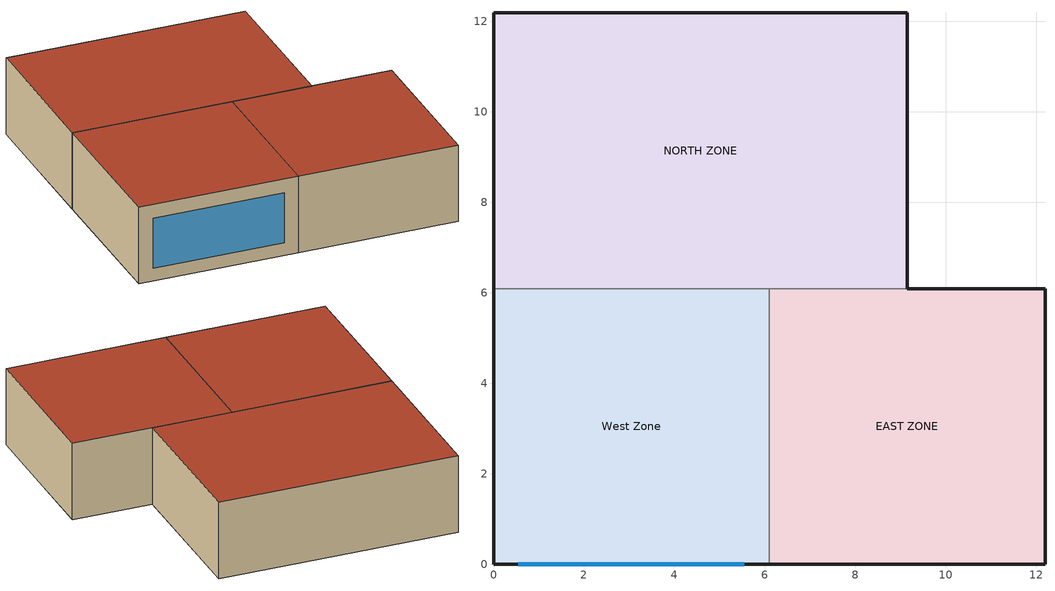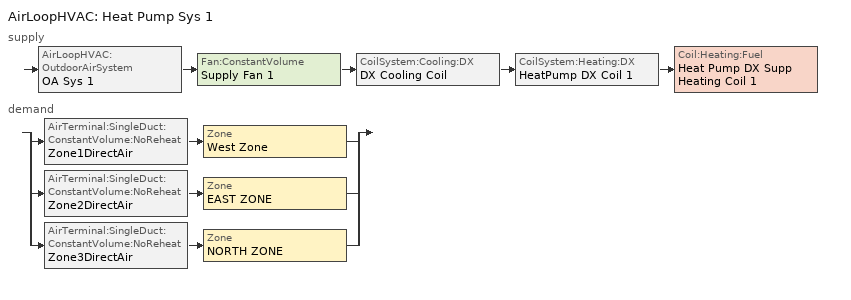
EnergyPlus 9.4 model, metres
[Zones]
West Zone
 floor adiabatic (FLOOR SLAB 8 IN): 0,0 0,6.1 6.1,6.1 6.1,0 z0
 wall outside (EXTWALL80): 0,6.1 0,0 6.1,0 z0:3.05
 wall to NORTH ZONE (PARTITION06): 6.1,6.1 0,6.1 z0:3.05
 wall to EAST ZONE (PARTITION06): 6.1,0 6.1,6.1 z0:3.05
 window (WIN-CON-LIGHT): 0.55,0 5.55,0 z0.5:2.5
 roof outside (ROOF34): 0,6.1 0,0 6.1,0 6.1,6.1 z3.05
EAST ZONE
 floor adiabatic (FLOOR SLAB 8 IN): 6.1,0 6.1,6.1 12.19,6.1 12.19,0 z0
 wall outside (EXTWALL80): 6.1,0 12.19,0 12.19,6.1 9.14,6.1 z0:3.05
 wall to NORTH ZONE (PARTITION06): 9.14,6.1 6.1,6.1 z0:3.05
 roof outside (ROOF34): 6.1,6.1 6.1,0 12.19,0 12.19,6.1 z3.05
NORTH ZONE
 floor adiabatic (FLOOR SLAB 8 IN): 0,6.1 0,12.19 9.14,12.19 9.14,6.1 z0
 wall outside (EXTWALL80): 9.14,6.1 9.14,12.19 0,12.19 0,6.1 z0:3.05
 roof outside (ROOF34): 0,12.19 0,6.1 9.14,6.1 9.14,12.19 z3.05
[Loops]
AirLoopHVAC 'Heat Pump Sys 1'
 supply: AirLoopHVAC:OutdoorAirSystem 'OA Sys 1' > Fan:ConstantVolume 'Supply Fan 1' > CoilSystem:Cooling:DX 'DX Cooling Coil' > CoilSystem:Heating:DX 'HeatPump DX Coil 1' > Coil:Heating:Fuel 'Heat Pump DX Supp Heating Coil 1'
 demand: split
  | AirTerminal:SingleDuct:ConstantVolume:NoReheat 'Zone1DirectAir' > Zone 'West Zone'
  | AirTerminal:SingleDuct:ConstantVolume:NoReheat 'Zone2DirectAir' > Zone 'EAST ZONE'
  | AirTerminal:SingleDuct:ConstantVolume:NoReheat 'Zone3DirectAir' > Zone 'NORTH ZONE'
[Building]
NONE: North Axis {deg}=0; Terrain=Suburbs; Loads Convergence Tolerance Value {W}=0.04; Temperature Convergence Tolerance Value {deltaC}=0.4; Solar Distribution=FullInteriorAndExterior; Maximum Number of Warmup Days=25; Minimum Number of Warmup Days=6
[Site:Location]
CHICAGO_IL_USA TMY2-94846: Latitude {deg}=41.78; Longitude {deg}=-87.75; Time Zone {hr}=-6; Elevation {m}=190
[SizingPeriod:DesignDay] Day of Month=21; Humidity Condition Type=Wetbulb; Barometric Pressure {Pa}=99063; Rain Indicator=No; Snow Indicator=No; Daylight Saving Time Indicator=No; Solar Model Indicator=ASHRAEClearSky
Name | Month | Day Type | Maximum Dry-Bulb Temperature {C} | Daily Dry-Bulb Temperature Range {deltaC} | Wetbulb or DewPoint at Maximum Dry-Bulb {C} | Wind Speed {m/s} | Wind Direction {deg} | Sky Clearness
CHICAGO_IL_USA Annual Heating 99% Design Conditions DB | 1 | WinterDesignDay | -17.3 | 0 | -17.3 | 4.9 | 270 | 0
CHICAGO_IL_USA Annual Cooling 1% Design Conditions DB/MCWB | 7 | SummerDesignDay | 31.5 | 10.7 | 23 | 5.3 | 230 | 1
[Site:GroundTemperature:BuildingSurface]
20.03, 20.03, 20.13, 20.3, 20.43, 20.52, 20.62, 20.77, 20.78, 20.55, 20.44, 20.2
[Material] Thermal Absorptance=0.9
Name | Roughness | Thickness {m} | Conductivity {W/m-K} | Density {kg/m3} | Specific Heat {J/kg-K} | Solar Absorptance | Visible Absorptance
A1 - 1 IN STUCCO | Smooth | 0.0253898 | 0.691831 | 1858.142 | 836.8 | 0.92 | 0.92
C4 - 4 IN COMMON BRICK | Rough | 0.101498 | 0.726422 | 1922.216 | 836.8 | 0.76 | 0.76
E1 - 3 / 4 IN PLASTER OR GYP BOARD | Smooth | 0.01905 | 0.726422 | 1601.846 | 836.8 | 0.92 | 0.92
C6 - 8 IN CLAY TILE | Smooth | 0.203302 | 0.570761 | 1121.292 | 836.8 | 0.82 | 0.82
C10 - 8 IN HW CONCRETE | MediumRough | 0.203302 | 1.729577 | 2242.585 | 836.8 | 0.65 | 0.65
E2 - 1 / 2 IN SLAG OR STONE | Rough | 0.0127102 | 1.435549 | 881.0155 | 1673.6 | 0.55 | 0.55
E3 - 3 / 8 IN FELT AND MEMBRANE | Rough | 0.00954024 | 0.190253 | 1121.292 | 1673.6 | 0.75 | 0.75
B5 - 1 IN DENSE INSULATION | VeryRough | 0.0253898 | 0.0432394 | 91.30524 | 836.8 | 0.5 | 0.5
C12 - 2 IN HW CONCRETE | MediumRough | 0.0509016 | 1.729577 | 2242.585 | 836.8 | 0.65 | 0.65
[WindowMaterial:Glazing]
WIN-LAY-GLASS-LIGHT: Optical Data Type=SpectralAverage; Thickness {m}=0.003; Solar Transmittance at Normal Incidence=0.9; Front Side Solar Reflectance at Normal Incidence=0.031; Back Side Solar Reflectance at Normal Incidence=0.031; Visible Transmittance at Normal Incidence=0.9; Front Side Visible Reflectance at Normal Incidence=0.05; Back Side Visible Reflectance at Normal Incidence=0.05; Infrared Transmittance at Normal Incidence=0; Front Side Infrared Hemispherical Emissivity=0.84; Back Side Infrared Hemispherical Emissivity=0.84; Conductivity {W/m-K}=0.9
[Construction]
EXTWALL80: A1 - 1 IN STUCCO, C4 - 4 IN COMMON BRICK, E1 - 3 / 4 IN PLASTER OR GYP BOARD
PARTITION06: E1 - 3 / 4 IN PLASTER OR GYP BOARD, C6 - 8 IN CLAY TILE, E1 - 3 / 4 IN PLASTER OR GYP BOARD
FLOOR SLAB 8 IN: C10 - 8 IN HW CONCRETE
ROOF34: E2 - 1 / 2 IN SLAG OR STONE, E3 - 3 / 8 IN FELT AND MEMBRANE, B5 - 1 IN DENSE INSULATION, C12 - 2 IN HW CONCRETE
WIN-CON-LIGHT: WIN-LAY-GLASS-LIGHT
[CoilSystem:Heating:DX]
HeatPump DX Coil 1: Availability Schedule=FanAndCoilAvailSched; Heating Coil=ASIHP1
[CoilSystem:Cooling:DX]
DX Cooling Coil: Availability Schedule=FanAndCoilAvailSched; Cooling Coil=ASIHP1; Dehumidification Control Type=None; Run on Sensible Load=yes; Run on Latent Load=No
[CoilSystem:IntegratedHeatPump:AirSource]
ASIHP1: Heat Pump ACDXCoil 1, Heat Pump DX Heating Coil 1, GridCoolingCoil, 23, 28, 20, 16, 0, 1, 3, 1, 600, 1, 1, 1, 1, 1, 0.15, 1, 0.15, 1, 1, 1
[Coil:Heating:DX:VariableSpeed]
Heat Pump DX Heating Coil 1: 3, 2, AUTOSIZE, AUTOSIZE, HPACCOOLPLFFPLR, -25, 5, 200, 10, Resistive, OnDemand, 0.166667, AUTOSIZE, GRIDALL, 1000, 1000, 3, 9807.94, 4.09237, 0.54, HPHeatingCAPFTempL, HPACFFF, HPHeatingEIRFTempL, HPACFFF, 12525.4, 4.0122, 0.71, HPHeatingCAPFTempM, HPACFFF, HPHeatingEIRFTempM, HPACFFF, 16803.3, 3.82426, 0.72, HPHeatingCAPFTempH, HPACFFF, HPHeatingEIRFTempH, HPACFFF
[Coil:Cooling:DX:VariableSpeed]
Heat Pump ACDXCoil 1; GridCoolingCoil: 3, 2, AUTOSIZE, AUTOSIZE, 0, 0, HPACCOOLPLFFPLR, AirCooled, 200, 10, 10, 1000, 1, Sensible, 9826.61, 0.77, 3.95973, 0.54, 1.08, HPACCoolCapFTL, HPACCoolCapFFF, HPACCOOLEIRFTL, HPACCOOLEIRFFF, 12673.6, 0.77, 3.77, 0.71, 1.42, HPACCoolCapFTH, HPACCoolCapFFF, HPACCOOLEIRFTH, HPACCOOLEIRFFF, 12675, 0.77, 3.77, 0.72, 1.43, HPACCoolCapFTH, HPACCoolCapFFF, HPACCOOLEIRFTH, HPACCOOLEIRFFF
[Zone] Type=1; Multiplier=1; Ceiling Height {m}=autocalculate; Volume {m3}=autocalculate
West Zone; EAST ZONE; NORTH ZONE
[People] Number of People Schedule=Office Occupancy; Number of People Calculation Method=people; Fraction Radiant=0.3; Activity Level Schedule=Activity Sch; Carbon Dioxide Generation Rate {m3/s-W}=3.82E-8; Mean Radiant Temperature Calculation Type=zoneaveraged; Work Efficiency Schedule=Work Eff Sch; Clothing Insulation Calculation Method=ClothingInsulationSchedule; Clothing Insulation Schedule=Clothing Sch; Air Velocity Schedule=Air Velo Sch; Thermal Comfort Model 1 Type=FANGER
Name | Zone or ZoneList | Number of People
WestPeople | West Zone | 3
EastPeople | EAST ZONE | 3
NorthPeople | NORTH ZONE | 4
[Lights] Schedule=Office Lighting; Design Level Calculation Method=LightingLevel; Return Air Fraction=0; Fraction Radiant=0.2; Fraction Visible=0.2; Fraction Replaceable=0
Name | Zone or ZoneList | Lighting Level {W}
EAST ZONE Lights 1 | EAST ZONE | 1464.375
NORTH ZONE Lights 1 | NORTH ZONE | 878.6252
[ElectricEquipment] Schedule=Intermittent; Design Level Calculation Method=EquipmentLevel; Fraction Latent=0; Fraction Radiant=0.3; Fraction Lost=0
Name | Zone or ZoneList | Design Level {W}
West Zone ElecEq 1 | West Zone | 2928.751
EAST ZONE ElecEq 1 | EAST ZONE | 1464.375
NORTH ZONE ElecEq 1 | NORTH ZONE | 2928.751
[Sizing:Zone] Zone Cooling Design Supply Air Temperature Input Method=SupplyAirTemperature; Zone Cooling Design Supply Air Temperature {C}=14; Zone Heating Design Supply Air Temperature Input Method=SupplyAirTemperature; Zone Heating Design Supply Air Temperature {C}=48; Zone Cooling Design Supply Air Humidity Ratio {kgWater/kgDryAir}=0.009; Zone Heating Design Supply Air Humidity Ratio {kgWater/kgDryAir}=0.009; Zone Heating Sizing Factor=0; Zone Cooling Sizing Factor=0; Cooling Design Air Flow Method=DesignDay; Cooling Design Air Flow Rate {m3/s}=0; Heating Design Air Flow Method=DesignDay; Heating Design Air Flow Rate {m3/s}=0; Account for Dedicated Outdoor Air System=No; Dedicated Outdoor Air System Control Strategy=NeutralSupplyAir; Dedicated Outdoor Air Low Setpoint Temperature for Design {C}=autosize; Dedicated Outdoor Air High Setpoint Temperature for Design {C}=autosize
Name | Design Specification Outdoor Air Object
West Zone | SZ DSOA West Zone
EAST ZONE | SZ DSOA EAST ZONE
NORTH ZONE | SZ DSOA NORTH ZONE
[DesignSpecification:OutdoorAir] Outdoor Air Method=flow/person; Outdoor Air Flow per Person {m3/s-person}=0.00944; Outdoor Air Flow per Zone Floor Area {m3/s-m2}=0; Outdoor Air Flow per Zone {m3/s}=0
SZ DSOA West Zone; SZ DSOA EAST ZONE; SZ DSOA NORTH ZONE
[Sizing:System]
Heat Pump Sys 1: Type of Load to Size On=sensible; Design Outdoor Air Flow Rate {m3/s}=autosize; Central Heating Maximum System Air Flow Ratio=0.3; Preheat Design Temperature {C}=7; Preheat Design Humidity Ratio {kgWater/kgDryAir}=0.008; Precool Design Temperature {C}=11; Precool Design Humidity Ratio {kgWater/kgDryAir}=0.008; Central Cooling Design Supply Air Temperature {C}=13; Central Heating Design Supply Air Temperature {C}=50; Type of Zone Sum to Use=noncoincident; 100% Outdoor Air in Cooling=no; 100% Outdoor Air in Heating=no; Central Cooling Design Supply Air Humidity Ratio {kgWater/kgDryAir}=0.008; Central Heating Design Supply Air Humidity Ratio {kgWater/kgDryAir}=0.008; Cooling Supply Air Flow Rate Method=DesignDay; Cooling Supply Air Flow Rate {m3/s}=0; Heating Supply Air Flow Rate Method=DesignDay; Heating Supply Air Flow Rate {m3/s}=0; Zone Maximum Outdoor Air Fraction=1; Cooling Design Capacity Method=CoolingDesignCapacity; Cooling Design Capacity {W}=autosize; Heating Design Capacity Method=HeatingDesignCapacity; Heating Design Capacity {W}=autosize; Central Cooling Capacity Control Method=VAV
[SetpointManager:SingleZone:Reheat]
Sys 1 setpoint manager: Control Variable=Temperature; Minimum Supply Air Temperature {C}=10; Maximum Supply Air Temperature {C}=50; Control Zone=East Zone; Setpoint Node or NodeList=Sys 1 Setpoint nodes
[AirLoopHVAC]
Heat Pump Sys 1: Design Supply Air Flow Rate {m3/s}=autosize
[AvailabilityManager:Scheduled]
Name | Schedule
Heat Pump 1 Avail | FanAndCoilAvailSched
Outdoor Air 1 Avail | OutdoorAirAvailSched
[Controller:OutdoorAir]
OA Controller 1: Minimum Outdoor Air Flow Rate {m3/s}=autosize; Maximum Outdoor Air Flow Rate {m3/s}=autosize; Economizer Control Type=NoEconomizer; Economizer Control Action Type=ModulateFlow; Lockout Type=NoLockout; Minimum Limit Type=ProportionalMinimum; Minimum Outdoor Air Schedule=OAFractionSched
[Zone equipment]
West Zone: Zone1DirectAir
EAST ZONE: Zone2DirectAir
NORTH ZONE: Zone3DirectAir
[AirTerminal:SingleDuct:ConstantVolume:NoReheat] Availability Schedule=FanAndCoilAvailSched; Maximum Air Flow Rate {m3/s}=autosize
Zone1DirectAir; Zone2DirectAir; Zone3DirectAir
[ZoneControl:Thermostat]
Name | Zone or ZoneList | Control Type Schedule | Control 1 | Control 2
Zone 1 Thermostat | West Zone | Zone Control Type Sched | Heating Setpoint with SB | Cooling Setpoint with SB
Zone 2 Thermostat | EAST ZONE | Dual Zone Control Type Sched | East Zone DualSPSched
Zone 3 Thermostat | NORTH ZONE | Zone Control Type Sched | Heating Setpoint with SB | Cooling Setpoint with SB
[ThermostatSetpoint:DualSetpoint]
East Zone DualSPSched: Heating Setpoint Temperature Schedule=Heating Setpoints; Cooling Setpoint Temperature Schedule=Cooling Setpoints
[ThermostatSetpoint:SingleHeating]
Heating Setpoint with SB: Setpoint Temperature Schedule=Heating Setpoints
[ThermostatSetpoint:SingleCooling]
Cooling Setpoint with SB: Setpoint Temperature Schedule=Cooling Setpoints
[Coil:Heating:Fuel]
Heat Pump DX Supp Heating Coil 1: Availability Schedule=FanAndCoilAvailSched; Fuel Type=NaturalGas; Burner Efficiency=0.8; Nominal Capacity {W}=autosize
[Fan:ConstantVolume]
Supply Fan 1: Availability Schedule=FanAndCoilAvailSched; Fan Total Efficiency=0.7; Pressure Rise {Pa}=300; Maximum Flow Rate {m3/s}=autosize; Motor Efficiency=0.9; Motor In Airstream Fraction=1
[Curve:Biquadratic] Input Unit Type for X=Temperature; Input Unit Type for Y=Temperature; Output Unit Type=Dimensionless
Name | Coefficient1 Constant | Coefficient2 x | Coefficient3 x**2 | Coefficient4 y | Coefficient5 y**2 | Coefficient6 x*y | Minimum Value of x | Maximum Value of x | Minimum Value of y | Maximum Value of y | Minimum Curve Output | Maximum Curve Output
HPHeatingCAPFTempH | 0.881417 | -0.00300757 | 1.09088e-05 | 0.0233052 | 0.00017021 | -0.000163794 | 17.78 | 23.33 | -26.11 | 17.22 | 0.418 | 1.232
HPHeatingEIRFTempH | 0.727538 | 0.0131633 | 0.000249012 | -0.0129037 | 0.000275561 | -0.000159239 | 17.78 | 23.33 | -26.11 | 17.22 | 0.8506 | 1.7814
HPHeatingCAPFTempM | 0.881786 | -0.00221425 | -4.69264e-05 | 0.0211573 | 9.81459e-05 | 1.56149e-05 | 17.78 | 23.33 | -26.11 | 17.22 | 0.306 | 1.2485
HPHeatingEIRFTempM | 0.718923 | 0.0178814 | 0.000179569 | -0.0207834 | 0.000232838 | -0.000110414 | 17.78 | 23.33 | -26.11 | 17.22 | 0.7874 | 2.0246
HPHeatingCAPFTempL | 0.888315 | -0.00284332 | -3.02601e-05 | 0.0210514 | 8.88557e-05 | 2.04528e-05 | 17.78 | 23.33 | -26.11 | 17.22 | 0.3002 | 1.2321
HPHeatingEIRFTempL | 0.754896 | 0.0151788 | 0.000254965 | -0.0215376 | 0.000323575 | -0.000181672 | 17.78 | 23.33 | -26.11 | 17.22 | 0.7939 | 2.1486
HPACCoolCapFTH | 0.634432 | 0.028783 | 0.000343747 | -0.00198467 | -4.68194e-05 | -0.000285906 | 12.03 | 21.66 | 12.78 | 46.11 | 0.6764 | 1.3087
HPACCOOLEIRFTH | 0.728435 | -0.0302107 | 0.000790412 | 0.0168913 | 0.000526169 | -0.000996937 | 12.03 | 21.66 | 12.78 | 46.11 | 0.4454 | 1.8712
HPACCoolCapFTL | 0.634236 | 0.0282779 | 0.000381409 | -0.00241607 | -3.59165e-05 | -0.000289447 | 12.03 | 21.66 | 12.78 | 46.11 | 0.6764 | 1.3109
HPACCOOLEIRFTL | 0.741272 | -0.0311704 | 0.000717494 | 0.0187132 | 0.000488773 | -0.000974622 | 12.03 | 21.66 | 12.78 | 46.11 | 0.4061 | 1.884
[Curve:Cubic]
HPACFFF: Coefficient1 Constant=1; Coefficient2 x=0; Coefficient3 x**2=0; Coefficient4 x**3=0; Minimum Value of x=0.5; Maximum Value of x=1.5
[Schedule:Compact]
GRIDALL: Through: 4/30, For: AllDays, Interpolate: Linear, Until: 6:00, 5.6, Until: 7:00, 7, Until: 8:00, 8.3, Until: 9:00, 9, Until: 10:00, 9.7, Until: 11:00, 10.6, Until: 12:00, 11.4, Until: 13:00, 11.8, Until: 14:00, 12.2, Until: 15:00, 13.2, Until: 16:00, 14.2, Until: 17:00, 12.7, Until: 18:00, 11.1, Until: 20:00, 11.1, Until: 21:00, 9.7, Until: 22:00, 8.3, Until: 23:00, 7, Until: 24:00, 5.6, Through: 10/31, For: AllDays, Interpolate: Linear, Until: 6:00, 5.6, Until: 7:00, 7, Until: 8:00, 8.3, Until: 9:00, 9, Until: 10:00, 9.7, Until: 11:00, 10.6, Until: 12:00, 11.4, Until: 13:00, 11.8, Until: 14:00, 12.2, Until: 15:00, 13.2, Until: 16:00, 14.2, Until: 17:00, 12.7, Until: 18:00, 11.1, Until: 20:00, 11.1, Until: 21:00, 9.7, Until: 22:00, 8.3, Until: 23:00, 7, Until: 24:00, 5.6, Through: 12/31, For: AllDays, Interpolate: Linear, Until: 6:00, 5.6, Until: 7:00, 7, Until: 8:00, 8.3, Until: 9:00, 9, Until: 10:00, 9.7, Until: 11:00, 10.6, Until: 12:00, 11.4, Until: 13:00, 11.8, Until: 14:00, 12.2, Until: 15:00, 13.2, Until: 16:00, 14.2, Until: 17:00, 12.7, Until: 18:00, 11.1, Until: 20:00, 11.1, Until: 21:00, 9.7, Until: 22:00, 8.3, Until: 23:00, 7, Until: 24:00, 5.6
Activity Sch: Through: 12/31, For: Alldays, Until: 24:00, 131.8
Work Eff Sch: Through: 12/31, For: Alldays, Until: 24:00, 0
Clothing Sch: Through: 12/31, For: Alldays, Until: 24:00, 1
Air Velo Sch: Through: 12/31, For: Alldays, Until: 24:00, 0.137
Office Occupancy: Through: 12/31, For: Weekdays, Until: 6:00, 0, Until: 7:00, 0.1, Until: 8:00, 0.5, Until: 12:00, 1, Until: 13:00, 0.5, Until: 16:00, 1, Until: 17:00, 0.5, Until: 18:00, 0.1, Until: 24:00, 0, For: Weekends Holidays CustomDay1 CustomDay2, Until: 24:00, 0, For: SummerDesignDay, Until: 24:00, 1, For: WinterDesignDay, Until: 24:00, 0.05
Intermittent: Through: 12/31, For: Weekdays, Until: 8:00, 0, Until: 18:00, 1, Until: 24:00, 0, For: Weekends Holidays CustomDay1 CustomDay2, Until: 24:00, 0, For: SummerDesignDay, Until: 24:00, 1, For: WinterDesignDay, Until: 24:00, 0.15
Office Lighting: Through: 12/31, For: Weekdays, Until: 6:00, 0.05, Until: 7:00, 0.2, Until: 17:00, 1, Until: 18:00, 0.5, Until: 24:00, 0.05, For: Weekends Holidays CustomDay1 CustomDay2, Until: 24:00, 0.05, For: SummerDesignDay, Until: 24:00, 1, For: WinterDesignDay, Until: 24:00, 0.15
FANANDCOILAVAILSCHED: Through: 3/31, For: Alldays, Until: 24:00, 1, Through: 9/30, For: Weekdays, Until: 7:00, 0, Until: 17:00, 1, Until: 24:00, 0, For: Weekends Holidays CustomDay1 CustomDay2, Until: 24:00, 0, For: SummerDesignDay WinterDesignDay, Until: 24:00, 1, Through: 12/31, For: Alldays, Until: 24:00, 1
OUTDOORAIRAVAILSCHED: Through: 12/31, For: Weekdays, Until: 7:00, 0, Until: 17:00, 1, Until: 24:00, 0, For: Weekends Holidays CustomDay1 CustomDay2, Until: 24:00, 0, For: SummerDesignDay WinterDesignDay, Until: 24:00, 1
OAFRACTIONSCHED: Through: 12/31, For: Weekdays Weekends Holidays CustomDay1 CustomDay2, Until: 7:00, 0, Until: 17:00, 1, Until: 24:00, 0, For: SummerDesignDay WinterDesignDay, Until: 24:00, 1
HEATING SETPOINTS: Through: 12/31, For: Weekdays Weekends Holidays CustomDay1 CustomDay2, Until: 7:00, 15, Until: 17:00, 20, Until: 24:00, 15, For: SummerDesignDay, Until: 24:00, 15, For: WinterDesignDay, Until: 24:00, 20
COOLING SETPOINTS: Through: 12/31, For: Weekdays Weekends Holidays CustomDay1 CustomDay2, Until: 7:00, 30, Until: 17:00, 24, Until: 24:00, 30, For: SummerDesignDay, Until: 24:00, 24, For: WinterDesignDay, Until: 24:00, 50
ZONE CONTROL TYPE SCHED: Through: 3/31, For: Alldays, Until: 24:00, 1, Through: 9/30, For: Alldays, Until: 24:00, 2, Through: 12/31, For: Alldays, Until: 24:00, 1
Dual Zone Control Type Sched: Through: 12/31, For: AllDays, Until: 24:00, 4
[Curve:Quadratic]
Name | Coefficient1 Constant | Coefficient2 x | Coefficient3 x**2 | Minimum Value of x | Maximum Value of x
HPACCoolCapFFF | 0.8 | 0.2 | 0 | 0.5 | 1.5
HPACCOOLEIRFFF | 1.156 | -0.1816 | 0.0256 | 0.5 | 1.5
HPACCOOLPLFFPLR | 0.85 | 0.15 | 0 | 0 | 1
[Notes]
DXCoilSystemAuto.idf
Basic file description:  DX coil systems for both cooling and heating.
1 story building divided into 3 interior conditioned zones. Roof with no plenum.
No ground contact with floor.
Highlights:              Example of built up heat pump air conditioner with autosizing.
This file is similar to HeatPumpAuto.idf but uses lower level description of
air handler components with setpoint managers instead of load-based unitary controls
Simulation Location/Run: CHICAGO_IL_USA TMY2-94846, 2 design days, 2 run periods,
Run Control executes two run periods (see RUN PERIOD object)
Location:                Chicago, IL
Design Days:             CHICAGO_IL_USA Annual Heating 99% Design Conditions DB, MaxDB= -17.3°C
CHICAGO_IL_USA Annual Cooling 1% Design Conditions, MaxDB=  31.5°C MCWB=  23.0°C
Run Period (Weather File): Winter 1/14, Summer 7/7, CHICAGO_IL_USA TMY2-94846
Run Control:             Zone and System sizing with weather file run control (no design days run)
Building: Single floor rectangular L-shaped building 40 ft south wall, 40 ft west wall, zone height 10 feet.
There is a single window in West Zone's south wall. The walls are 1 in stucco over 4 in common brick
and gypboard. The roof is a built up roof with 1/2 in stone over 3/8 in felt over 1 in dense insulation
supported by 2 in heavy weight concrete. The window is single pane 3mm clear.
The window to wall ratio is approximately 0.07.
The building is oriented due north.
Floor Area:        130.1 m2 (1403 ft2)
Number of Stories: 1
Zone Description Details:
|       West         |         East           |    window = *
Internal gains description:     ZONE West      - lighting is 0 watts, equip is 2928.751 watts, 3 occupants
Internal gains description:     ZONE North     - lighting is 878.6252 watts, equip is 2928.751 watts, 4 occupants
Internal gains description:     ZONE East      - lighting is 1464.375 watts, equip is 1464.375 watts, 3 occupants
Interzone Surfaces:             3 interzone surfaces (see diagram)
Internal Mass:                  None
Detached Shading:               None
Daylight:                       None
Natural Ventilation:            None
Compact Schedules:              Yes
Solair Distribution:            FullInteriorAndExterior
HVAC:                           UNITARYSYSTEM:HEATPUMP:AIRTOAIR
Heat pump using a single air loop serving 3 zones.  Heat pump configured with a
blow through fan, heat pump defrost is timed using a resistive heating element.
Heating set point during winter months is 20 C during occupied hours,
15 C set-back otherwise.  Cooling set point at 24 C during occupied hours only.
Cooling coil off all winter. Heat Pump has a gas supplemental heater.
Zonal Equipment:                DIRECT AIR
Central Air Handling Equipment: Yes, AirLoopHVAC:HeatPumpOnly, AirLoopHVAC:UnitaryCoolOnly
System Equipment Autosize:      Yes
Purchased Cooling:              No
Purchased Heating:              No
Purchased Chilled Water:        No
Purchased Hot Water:            No
Coils:                          Coil:Cooling:DX:SingleSpeed, Coil:Heating:DX:SingleSpeed, Coil:Heating:Fuel
Pumps:                          None
Boilers:                        None
Chillers:                       None
Towers:                         None
Standard Reports:               All Summary Predefined Reports
Timestep or Hourly Variables:   TimeStep
Time bins Report:               None
HTML Report:                    Predefined All Summary
Environmental Emissions:        None
Utility Tariffs:                None
